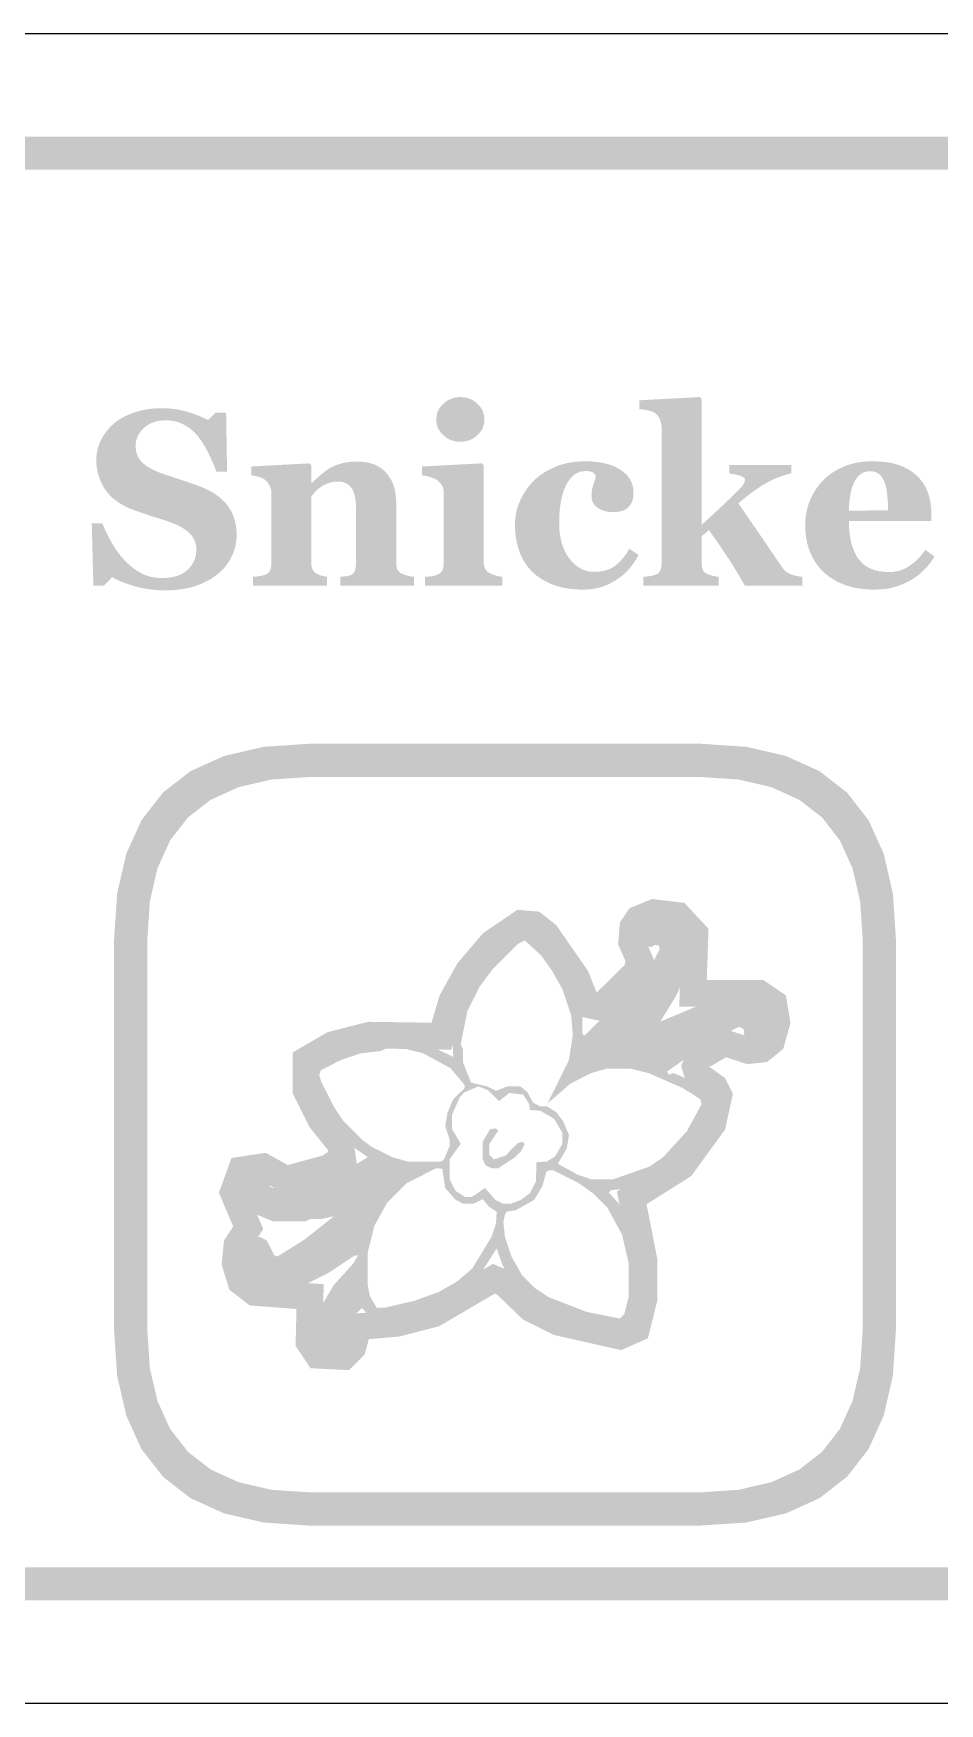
# Model space of a CAD drawing. Header units: millimetres. Extents: x 6 to 594, y 82 to 394.
# Drawn here: x 89.93 to 100.83, y 183.76 to 203.84 of the extents above; entities that cross this region are included whole.
import ezdxf

# ---------------------------------------------------------------- set-up
doc = ezdxf.new("R2010")
doc.units = ezdxf.units.MM
doc.layers.add('CUT', color=1, linetype='Continuous')
doc.layers.add('RASTER', color=7, linetype='Continuous')

msp = doc.modelspace()

# ---------------------------------------------------------------- hatches: boundary and pattern name
at = {"layer": 'RASTER'}
h = msp.add_hatch(color=7, dxfattribs=at)
h.paths.add_polyline_path([(75.2, 200.4), (75.234, 200.916), (75.338, 201.363), (75.509, 201.741), (75.75, 202.05), (76.059, 202.291), (76.438, 202.463), (76.884, 202.566), (77.4, 202.6), (134.6, 202.6), (135.116, 202.566), (135.563, 202.463), (135.941, 202.291), (136.25, 202.05), (136.491, 201.741), (136.663, 201.363), (136.766, 200.916), (136.8, 200.4), (136.8, 187.2), (136.766, 186.684), (136.663, 186.238), (136.491, 185.859), (136.25, 185.55), (135.941, 185.309), (135.563, 185.138), (135.116, 185.034), (134.6, 185), (77.4, 185), (76.884, 185.034), (76.438, 185.138), (76.059, 185.309), (75.75, 185.55), (75.509, 185.859), (75.338, 186.238), (75.234, 186.684), (75.2, 187.2)])
h.paths.add_polyline_path([(75.6, 200.4), (75.6, 187.2), (75.628, 186.778), (75.712, 186.413), (75.853, 186.103), (76.05, 185.85), (76.303, 185.653), (76.613, 185.513), (76.978, 185.428), (77.4, 185.4), (134.6, 185.4), (135.022, 185.428), (135.388, 185.513), (135.697, 185.653), (135.95, 185.85), (136.147, 186.103), (136.288, 186.413), (136.372, 186.778), (136.4, 187.2), (136.4, 200.4), (136.372, 200.822), (136.288, 201.188), (136.147, 201.497), (135.95, 201.75), (135.697, 201.947), (135.388, 202.088), (135.022, 202.172), (134.6, 202.2), (77.4, 202.2), (76.978, 202.172), (76.613, 202.088), (76.303, 201.947), (76.05, 201.75), (75.853, 201.497), (75.712, 201.188), (75.628, 200.822), (75.6, 200.4)])
h = msp.add_hatch(color=7, dxfattribs=at)
h.paths.add_polyline_path([(95.566, 197.2), (94.64, 197.2), (94.64, 197.307), (94.65, 197.308), (94.659, 197.308), (94.668, 197.309), (94.678, 197.31), (94.687, 197.311), (94.696, 197.312), (94.706, 197.313), (94.715, 197.314), (94.724, 197.315), (94.733, 197.317), (94.741, 197.318), (94.749, 197.32), (94.757, 197.322), (94.764, 197.324), (94.771, 197.326), (94.778, 197.329), (94.789, 197.334), (94.8, 197.339), (94.809, 197.344), (94.818, 197.35), (94.826, 197.357), (94.832, 197.364), (94.839, 197.371), (94.844, 197.379), (94.848, 197.388), (94.852, 197.397), (94.855, 197.407), (94.858, 197.418), (94.86, 197.429), (94.862, 197.441), (94.862, 197.453), (94.863, 197.467), (94.863, 198.319), (94.862, 198.332), (94.861, 198.344), (94.859, 198.356), (94.857, 198.367), (94.854, 198.378), (94.85, 198.389), (94.845, 198.399), (94.839, 198.409), (94.833, 198.419), (94.827, 198.428), (94.82, 198.436), (94.813, 198.444), (94.805, 198.452), (94.798, 198.459), (94.789, 198.465), (94.781, 198.471), (94.774, 198.476), (94.766, 198.48), (94.757, 198.484), (94.748, 198.489), (94.737, 198.493), (94.726, 198.497), (94.714, 198.501), (94.701, 198.505), (94.688, 198.509), (94.675, 198.513), (94.662, 198.516), (94.65, 198.518), (94.638, 198.521), (94.626, 198.523), (94.615, 198.524), (94.604, 198.526), (94.604, 198.633), (95.321, 198.671), (95.343, 198.649), (95.343, 197.486), (95.344, 197.473), (95.345, 197.461), (95.346, 197.449), (95.349, 197.438), (95.352, 197.428), (95.356, 197.417), (95.36, 197.408), (95.365, 197.398), (95.371, 197.39), (95.377, 197.382), (95.384, 197.374), (95.392, 197.367), (95.4, 197.361), (95.409, 197.355), (95.418, 197.35), (95.428, 197.345), (95.436, 197.342), (95.443, 197.339), (95.451, 197.336), (95.459, 197.333), (95.467, 197.33), (95.475, 197.327), (95.484, 197.324), (95.493, 197.322), (95.502, 197.319), (95.51, 197.317), (95.519, 197.315), (95.529, 197.313), (95.538, 197.311), (95.547, 197.309), (95.556, 197.308), (95.566, 197.307)])
h.paths.add_polyline_path([(95.352, 199.198), (95.351, 199.171), (95.347, 199.144), (95.34, 199.119), (95.331, 199.095), (95.319, 199.072), (95.304, 199.05), (95.286, 199.028), (95.266, 199.008), (95.244, 198.99), (95.222, 198.974), (95.198, 198.961), (95.173, 198.95), (95.147, 198.941), (95.12, 198.935), (95.092, 198.931), (95.063, 198.93), (95.034, 198.931), (95.006, 198.935), (94.979, 198.941), (94.953, 198.95), (94.928, 198.961), (94.904, 198.974), (94.881, 198.99), (94.859, 199.008), (94.839, 199.028), (94.822, 199.05), (94.807, 199.072), (94.795, 199.095), (94.785, 199.119), (94.779, 199.144), (94.775, 199.171), (94.773, 199.198), (94.775, 199.225), (94.779, 199.252), (94.785, 199.277), (94.795, 199.301), (94.807, 199.325), (94.822, 199.347), (94.839, 199.368), (94.859, 199.388), (94.881, 199.407), (94.904, 199.423), (94.928, 199.437), (94.953, 199.448), (94.979, 199.456), (95.006, 199.463), (95.034, 199.466), (95.063, 199.468), (95.093, 199.466), (95.121, 199.463), (95.148, 199.456), (95.174, 199.448), (95.199, 199.437), (95.223, 199.423), (95.245, 199.407), (95.267, 199.388), (95.287, 199.368), (95.304, 199.347), (95.319, 199.325), (95.331, 199.301), (95.34, 199.277), (95.347, 199.252), (95.351, 199.225), (95.352, 199.198)])
for points in [[(99.174, 197.2), (98.484, 197.2), (98.452, 197.255), (98.422, 197.308), (98.391, 197.359), (98.362, 197.407), (98.333, 197.454), (98.305, 197.498), (98.278, 197.54), (98.251, 197.58), (98.225, 197.619), (98.199, 197.657), (98.174, 197.694), (98.148, 197.73), (98.124, 197.766), (98.099, 197.801), (98.075, 197.836), (98.052, 197.869), (97.964, 197.795), (97.964, 197.475), (97.964, 197.463), (97.965, 197.45), (97.966, 197.439), (97.968, 197.427), (97.97, 197.417), (97.973, 197.407), (97.976, 197.398), (97.979, 197.389), (97.984, 197.381), (97.989, 197.373), (97.995, 197.366), (98.002, 197.36), (98.01, 197.354), (98.018, 197.348), (98.028, 197.343), (98.039, 197.339), (98.045, 197.336), (98.052, 197.333), (98.06, 197.331), (98.067, 197.328), (98.075, 197.326), (98.083, 197.323), (98.091, 197.321), (98.1, 197.319), (98.109, 197.317), (98.118, 197.315), (98.126, 197.313), (98.135, 197.311), (98.144, 197.31), (98.153, 197.309), (98.162, 197.308), (98.17, 197.307), (98.17, 197.2), (97.264, 197.2), (97.264, 197.307), (97.273, 197.308), (97.282, 197.309), (97.291, 197.309), (97.3, 197.31), (97.309, 197.311), (97.319, 197.313), (97.328, 197.314), (97.337, 197.315), (97.346, 197.316), (97.355, 197.318), (97.363, 197.319), (97.371, 197.321), (97.379, 197.323), (97.387, 197.325), (97.394, 197.327), (97.401, 197.329), (97.413, 197.333), (97.423, 197.338), (97.432, 197.343), (97.441, 197.349), (97.448, 197.356), (97.455, 197.363), (97.46, 197.371), (97.465, 197.379), (97.469, 197.387), (97.472, 197.397), (97.475, 197.407), (97.478, 197.418), (97.48, 197.429), (97.481, 197.441), (97.482, 197.453), (97.482, 197.467), (97.482, 199.1), (97.482, 199.112), (97.481, 199.124), (97.479, 199.137), (97.477, 199.149), (97.474, 199.162), (97.47, 199.174), (97.466, 199.187), (97.461, 199.2), (97.455, 199.213), (97.449, 199.225), (97.442, 199.236), (97.435, 199.246), (97.426, 199.255), (97.418, 199.264), (97.408, 199.272), (97.398, 199.279), (97.391, 199.283), (97.383, 199.287), (97.374, 199.291), (97.364, 199.295), (97.353, 199.298), (97.341, 199.302), (97.328, 199.305), (97.315, 199.308), (97.301, 199.311), (97.288, 199.313), (97.275, 199.315), (97.262, 199.317), (97.249, 199.319), (97.237, 199.321), (97.225, 199.322), (97.214, 199.323), (97.214, 199.429), (97.942, 199.468), (97.964, 199.444), (97.964, 197.932), (97.991, 197.957), (98.02, 197.983), (98.049, 198.009), (98.079, 198.037), (98.11, 198.065), (98.142, 198.095), (98.174, 198.125), (98.208, 198.157), (98.241, 198.188), (98.272, 198.218), (98.302, 198.246), (98.33, 198.273), (98.356, 198.299), (98.381, 198.323), (98.404, 198.346), (98.425, 198.367), (98.437, 198.38), (98.447, 198.391), (98.455, 198.401), (98.463, 198.411), (98.469, 198.42), (98.473, 198.429), (98.477, 198.436), (98.479, 198.443), (98.48, 198.449), (98.481, 198.455), (98.482, 198.459), (98.483, 198.464), (98.483, 198.467), (98.484, 198.47), (98.484, 198.473), (98.484, 198.474), (98.483, 198.481), (98.481, 198.487), (98.477, 198.493), (98.472, 198.499), (98.466, 198.504), (98.458, 198.509), (98.449, 198.514), (98.438, 198.518), (98.425, 198.523), (98.412, 198.527), (98.397, 198.531), (98.38, 198.535), (98.362, 198.539), (98.343, 198.542), (98.322, 198.546), (98.299, 198.549), (98.299, 198.653), (99.043, 198.653), (99.043, 198.552), (99.008, 198.542), (98.975, 198.532), (98.943, 198.522), (98.914, 198.512), (98.888, 198.503), (98.863, 198.493), (98.84, 198.484), (98.82, 198.475), (98.801, 198.466), (98.781, 198.456), (98.76, 198.445), (98.74, 198.433), (98.719, 198.421), (98.697, 198.408), (98.675, 198.394), (98.652, 198.379), (98.637, 198.369), (98.623, 198.359), (98.608, 198.349), (98.593, 198.339), (98.579, 198.328), (98.564, 198.318), (98.55, 198.307), (98.536, 198.296), (98.522, 198.285), (98.507, 198.274), (98.491, 198.261), (98.475, 198.248), (98.459, 198.234), (98.442, 198.22), (98.424, 198.205), (98.406, 198.189), (98.442, 198.137), (98.477, 198.087), (98.511, 198.037), (98.544, 197.988), (98.577, 197.941), (98.609, 197.894), (98.641, 197.848), (98.671, 197.804), (98.702, 197.759), (98.733, 197.714), (98.764, 197.668), (98.796, 197.621), (98.828, 197.574), (98.86, 197.526), (98.893, 197.478), (98.926, 197.429), (98.938, 197.412), (98.95, 197.397), (98.963, 197.383), (98.977, 197.371), (98.992, 197.36), (99.007, 197.351), (99.023, 197.343), (99.039, 197.336), (99.056, 197.331), (99.073, 197.326), (99.09, 197.321), (99.106, 197.317), (99.123, 197.314), (99.14, 197.311), (99.157, 197.309), (99.174, 197.307)], [(91.511, 197.144), (91.464, 197.145), (91.418, 197.147), (91.372, 197.151), (91.327, 197.156), (91.283, 197.163), (91.24, 197.171), (91.198, 197.18), (91.156, 197.191), (91.116, 197.203), (91.077, 197.216), (91.04, 197.229), (91.004, 197.242), (90.97, 197.257), (90.937, 197.271), (90.906, 197.287), (90.877, 197.303), (90.776, 197.2), (90.651, 197.2), (90.632, 197.951), (90.758, 197.951), (90.769, 197.925), (90.781, 197.897), (90.793, 197.87), (90.807, 197.842), (90.821, 197.813), (90.835, 197.784), (90.851, 197.755), (90.867, 197.726), (90.883, 197.697), (90.901, 197.668), (90.919, 197.64), (90.938, 197.613), (90.957, 197.587), (90.977, 197.562), (90.998, 197.537), (91.019, 197.513), (91.042, 197.49), (91.065, 197.467), (91.089, 197.445), (91.114, 197.424), (91.139, 197.405), (91.165, 197.387), (91.192, 197.37), (91.219, 197.354), (91.247, 197.339), (91.277, 197.327), (91.307, 197.316), (91.339, 197.308), (91.372, 197.301), (91.406, 197.296), (91.441, 197.293), (91.478, 197.292), (91.526, 197.294), (91.571, 197.298), (91.614, 197.306), (91.654, 197.317), (91.69, 197.33), (91.724, 197.347), (91.755, 197.367), (91.783, 197.39), (91.808, 197.415), (91.829, 197.442), (91.848, 197.47), (91.863, 197.5), (91.874, 197.531), (91.883, 197.564), (91.888, 197.599), (91.889, 197.635), (91.888, 197.665), (91.884, 197.693), (91.876, 197.721), (91.867, 197.747), (91.854, 197.772), (91.838, 197.796), (91.82, 197.818), (91.799, 197.839), (91.775, 197.86), (91.748, 197.879), (91.718, 197.898), (91.684, 197.916), (91.648, 197.934), (91.608, 197.951), (91.566, 197.967), (91.52, 197.982), (91.49, 197.992), (91.46, 198.002), (91.431, 198.011), (91.402, 198.02), (91.374, 198.029), (91.347, 198.038), (91.32, 198.047), (91.294, 198.055), (91.268, 198.064), (91.243, 198.072), (91.218, 198.081), (91.194, 198.09), (91.169, 198.098), (91.146, 198.107), (91.123, 198.116), (91.1, 198.124), (91.049, 198.146), (91.002, 198.171), (90.958, 198.197), (90.917, 198.226), (90.88, 198.257), (90.846, 198.29), (90.815, 198.325), (90.788, 198.363), (90.764, 198.402), (90.744, 198.443), (90.726, 198.485), (90.712, 198.528), (90.701, 198.571), (90.693, 198.617), (90.688, 198.663), (90.687, 198.71), (90.687, 198.741), (90.69, 198.77), (90.694, 198.8), (90.7, 198.829), (90.707, 198.859), (90.716, 198.887), (90.727, 198.916), (90.739, 198.944), (90.753, 198.972), (90.769, 198.999), (90.786, 199.025), (90.804, 199.05), (90.824, 199.075), (90.846, 199.099), (90.869, 199.123), (90.893, 199.145), (90.918, 199.166), (90.945, 199.185), (90.973, 199.204), (91.003, 199.221), (91.035, 199.238), (91.069, 199.253), (91.104, 199.268), (91.141, 199.282), (91.179, 199.294), (91.218, 199.305), (91.257, 199.314), (91.298, 199.321), (91.34, 199.327), (91.382, 199.331), (91.425, 199.333), (91.469, 199.334), (91.512, 199.334), (91.554, 199.331), (91.595, 199.328), (91.636, 199.322), (91.676, 199.316), (91.716, 199.307), (91.754, 199.298), (91.792, 199.287), (91.829, 199.275), (91.864, 199.263), (91.897, 199.251), (91.927, 199.239), (91.956, 199.227), (91.983, 199.215), (92.007, 199.203), (92.03, 199.191), (92.119, 199.279), (92.247, 199.279), (92.258, 198.57), (92.132, 198.57), (92.121, 198.598), (92.109, 198.627), (92.097, 198.656), (92.085, 198.685), (92.071, 198.714), (92.058, 198.744), (92.044, 198.774), (92.029, 198.803), (92.014, 198.832), (91.999, 198.86), (91.984, 198.887), (91.968, 198.913), (91.952, 198.937), (91.936, 198.96), (91.92, 198.981), (91.904, 199.002), (91.886, 199.022), (91.867, 199.042), (91.847, 199.061), (91.827, 199.078), (91.806, 199.095), (91.784, 199.11), (91.761, 199.124), (91.738, 199.137), (91.714, 199.149), (91.689, 199.159), (91.663, 199.168), (91.636, 199.175), (91.609, 199.181), (91.58, 199.185), (91.55, 199.187), (91.519, 199.188), (91.48, 199.186), (91.443, 199.182), (91.408, 199.175), (91.375, 199.165), (91.343, 199.153), (91.314, 199.138), (91.286, 199.119), (91.26, 199.098), (91.236, 199.075), (91.216, 199.051), (91.199, 199.025), (91.185, 198.998), (91.174, 198.97), (91.166, 198.941), (91.161, 198.91), (91.16, 198.877), (91.161, 198.847), (91.165, 198.818), (91.172, 198.79), (91.181, 198.764), (91.194, 198.739), (91.209, 198.716), (91.226, 198.694), (91.247, 198.674), (91.27, 198.654), (91.296, 198.635), (91.326, 198.617), (91.358, 198.599), (91.394, 198.582), (91.432, 198.566), (91.474, 198.55), (91.519, 198.534), (91.546, 198.525), (91.573, 198.516), (91.6, 198.507), (91.628, 198.498), (91.656, 198.489), (91.684, 198.48), (91.712, 198.47), (91.74, 198.461), (91.768, 198.452), (91.795, 198.443), (91.821, 198.434), (91.846, 198.425), (91.871, 198.417), (91.895, 198.408), (91.918, 198.399), (91.94, 198.391), (91.992, 198.369), (92.04, 198.346), (92.085, 198.321), (92.127, 198.293), (92.166, 198.264), (92.202, 198.233), (92.234, 198.2), (92.263, 198.165), (92.289, 198.127), (92.312, 198.088), (92.331, 198.047), (92.346, 198.003), (92.358, 197.957), (92.367, 197.909), (92.372, 197.859), (92.374, 197.806), (92.373, 197.773), (92.37, 197.74), (92.365, 197.707), (92.358, 197.674), (92.349, 197.641), (92.339, 197.609), (92.326, 197.577), (92.311, 197.546), (92.295, 197.515), (92.277, 197.485), (92.258, 197.457), (92.237, 197.43), (92.215, 197.405), (92.192, 197.381), (92.167, 197.358), (92.141, 197.336), (92.111, 197.314), (92.08, 197.293), (92.048, 197.273), (92.015, 197.255), (91.98, 197.237), (91.945, 197.222), (91.908, 197.207), (91.87, 197.194), (91.831, 197.182), (91.79, 197.172), (91.748, 197.164), (91.703, 197.157), (91.658, 197.151), (91.611, 197.147), (91.562, 197.145), (91.511, 197.144)], [(94.504, 197.2), (93.622, 197.2), (93.622, 197.307), (93.629, 197.308), (93.637, 197.308), (93.645, 197.309), (93.653, 197.31), (93.661, 197.311), (93.67, 197.312), (93.68, 197.313), (93.689, 197.314), (93.699, 197.315), (93.708, 197.317), (93.716, 197.318), (93.724, 197.32), (93.731, 197.322), (93.738, 197.324), (93.744, 197.326), (93.75, 197.329), (93.757, 197.333), (93.764, 197.338), (93.77, 197.343), (93.776, 197.349), (93.781, 197.355), (93.786, 197.361), (93.79, 197.368), (93.793, 197.376), (93.797, 197.384), (93.799, 197.393), (93.801, 197.403), (93.803, 197.414), (93.805, 197.426), (93.806, 197.438), (93.806, 197.452), (93.807, 197.467), (93.807, 198.152), (93.806, 198.188), (93.803, 198.222), (93.799, 198.254), (93.793, 198.283), (93.785, 198.31), (93.776, 198.335), (93.765, 198.357), (93.752, 198.377), (93.737, 198.395), (93.721, 198.41), (93.703, 198.423), (93.684, 198.434), (93.663, 198.442), (93.64, 198.448), (93.616, 198.451), (93.59, 198.452), (93.575, 198.452), (93.561, 198.451), (93.547, 198.45), (93.533, 198.448), (93.52, 198.446), (93.506, 198.443), (93.493, 198.439), (93.481, 198.435), (93.468, 198.43), (93.456, 198.425), (93.443, 198.419), (93.431, 198.413), (93.418, 198.407), (93.406, 198.399), (93.394, 198.392), (93.382, 198.384), (93.371, 198.376), (93.362, 198.369), (93.352, 198.361), (93.344, 198.354), (93.335, 198.346), (93.328, 198.339), (93.32, 198.331), (93.314, 198.324), (93.307, 198.316), (93.301, 198.309), (93.296, 198.301), (93.29, 198.295), (93.285, 198.288), (93.28, 198.282), (93.275, 198.275), (93.271, 198.269), (93.271, 197.483), (93.271, 197.47), (93.271, 197.458), (93.273, 197.447), (93.274, 197.436), (93.276, 197.425), (93.279, 197.415), (93.282, 197.406), (93.285, 197.397), (93.289, 197.389), (93.294, 197.381), (93.299, 197.374), (93.305, 197.367), (93.311, 197.361), (93.318, 197.355), (93.325, 197.35), (93.333, 197.345), (93.34, 197.342), (93.346, 197.339), (93.353, 197.336), (93.36, 197.333), (93.367, 197.33), (93.375, 197.327), (93.383, 197.324), (93.392, 197.322), (93.401, 197.319), (93.41, 197.317), (93.418, 197.315), (93.427, 197.313), (93.435, 197.311), (93.444, 197.309), (93.452, 197.308), (93.461, 197.307), (93.461, 197.2), (92.57, 197.2), (92.57, 197.307), (92.579, 197.308), (92.589, 197.309), (92.598, 197.309), (92.607, 197.31), (92.616, 197.311), (92.626, 197.313), (92.635, 197.314), (92.644, 197.315), (92.653, 197.316), (92.662, 197.318), (92.671, 197.319), (92.679, 197.321), (92.687, 197.323), (92.694, 197.325), (92.701, 197.327), (92.708, 197.329), (92.719, 197.333), (92.73, 197.338), (92.739, 197.343), (92.748, 197.349), (92.755, 197.356), (92.762, 197.363), (92.768, 197.371), (92.772, 197.379), (92.777, 197.387), (92.78, 197.397), (92.783, 197.407), (92.786, 197.418), (92.788, 197.429), (92.789, 197.441), (92.79, 197.453), (92.79, 197.467), (92.79, 198.319), (92.79, 198.33), (92.789, 198.342), (92.787, 198.353), (92.784, 198.364), (92.781, 198.375), (92.777, 198.386), (92.772, 198.397), (92.767, 198.408), (92.761, 198.419), (92.754, 198.429), (92.747, 198.439), (92.74, 198.448), (92.732, 198.457), (92.723, 198.465), (92.714, 198.473), (92.705, 198.48), (92.698, 198.485), (92.691, 198.489), (92.683, 198.493), (92.675, 198.496), (92.667, 198.5), (92.658, 198.503), (92.648, 198.507), (92.638, 198.51), (92.628, 198.512), (92.618, 198.515), (92.607, 198.517), (92.596, 198.519), (92.585, 198.521), (92.573, 198.523), (92.562, 198.524), (92.55, 198.526), (92.55, 198.633), (93.249, 198.671), (93.271, 198.649), (93.271, 198.436), (93.276, 198.436), (93.287, 198.446), (93.298, 198.456), (93.31, 198.466), (93.322, 198.477), (93.335, 198.488), (93.348, 198.499), (93.362, 198.512), (93.376, 198.524), (93.39, 198.537), (93.405, 198.549), (93.419, 198.56), (93.432, 198.571), (93.446, 198.581), (93.459, 198.59), (93.472, 198.599), (93.484, 198.608), (93.498, 198.616), (93.514, 198.625), (93.53, 198.633), (93.547, 198.64), (93.565, 198.648), (93.585, 198.655), (93.605, 198.661), (93.626, 198.668), (93.649, 198.674), (93.671, 198.679), (93.694, 198.683), (93.717, 198.686), (93.741, 198.689), (93.765, 198.691), (93.789, 198.692), (93.814, 198.693), (93.872, 198.691), (93.926, 198.684), (93.976, 198.674), (94.023, 198.659), (94.066, 198.64), (94.105, 198.616), (94.14, 198.589), (94.172, 198.557), (94.2, 198.522), (94.224, 198.484), (94.245, 198.443), (94.262, 198.4), (94.275, 198.353), (94.284, 198.304), (94.29, 198.252), (94.292, 198.198), (94.292, 197.48), (94.292, 197.467), (94.293, 197.454), (94.294, 197.442), (94.296, 197.431), (94.298, 197.421), (94.301, 197.411), (94.304, 197.402), (94.308, 197.393), (94.312, 197.386), (94.317, 197.378), (94.324, 197.371), (94.331, 197.364), (94.339, 197.358), (94.347, 197.352), (94.357, 197.347), (94.368, 197.342), (94.374, 197.34), (94.38, 197.337), (94.387, 197.334), (94.394, 197.332), (94.401, 197.329), (94.409, 197.327), (94.417, 197.324), (94.426, 197.322), (94.434, 197.319), (94.443, 197.317), (94.453, 197.315), (94.462, 197.313), (94.472, 197.311), (94.483, 197.309), (94.493, 197.308), (94.504, 197.307)], [(96.537, 197.153), (96.487, 197.154), (96.438, 197.157), (96.391, 197.161), (96.345, 197.168), (96.301, 197.176), (96.258, 197.186), (96.217, 197.199), (96.177, 197.212), (96.139, 197.228), (96.103, 197.245), (96.068, 197.263), (96.035, 197.283), (96.004, 197.303), (95.974, 197.326), (95.947, 197.349), (95.92, 197.374), (95.896, 197.401), (95.873, 197.429), (95.852, 197.458), (95.832, 197.488), (95.814, 197.519), (95.798, 197.552), (95.783, 197.585), (95.77, 197.62), (95.758, 197.656), (95.748, 197.693), (95.739, 197.73), (95.732, 197.769), (95.727, 197.808), (95.723, 197.848), (95.721, 197.888), (95.72, 197.929), (95.721, 197.967), (95.724, 198.005), (95.728, 198.042), (95.735, 198.078), (95.743, 198.114), (95.754, 198.15), (95.766, 198.185), (95.781, 198.22), (95.796, 198.253), (95.814, 198.286), (95.832, 198.318), (95.852, 198.349), (95.873, 198.378), (95.896, 198.407), (95.92, 198.435), (95.945, 198.461), (95.973, 198.487), (96.002, 198.512), (96.033, 198.535), (96.065, 198.557), (96.099, 198.578), (96.135, 198.597), (96.172, 198.615), (96.211, 198.632), (96.251, 198.647), (96.293, 198.66), (96.335, 198.671), (96.378, 198.68), (96.423, 198.687), (96.468, 198.692), (96.515, 198.695), (96.562, 198.696), (96.628, 198.694), (96.69, 198.689), (96.748, 198.681), (96.803, 198.67), (96.855, 198.656), (96.903, 198.638), (96.947, 198.618), (96.988, 198.594), (97.025, 198.567), (97.057, 198.538), (97.084, 198.507), (97.106, 198.474), (97.123, 198.439), (97.135, 198.401), (97.143, 198.361), (97.145, 198.319), (97.144, 198.293), (97.142, 198.269), (97.137, 198.246), (97.131, 198.224), (97.123, 198.203), (97.114, 198.184), (97.102, 198.166), (97.089, 198.149), (97.074, 198.134), (97.056, 198.121), (97.036, 198.11), (97.014, 198.101), (96.988, 198.094), (96.961, 198.089), (96.93, 198.086), (96.897, 198.085), (96.871, 198.086), (96.845, 198.088), (96.82, 198.092), (96.797, 198.098), (96.774, 198.105), (96.753, 198.114), (96.733, 198.125), (96.714, 198.138), (96.696, 198.151), (96.681, 198.166), (96.669, 198.182), (96.658, 198.198), (96.65, 198.216), (96.644, 198.235), (96.641, 198.254), (96.64, 198.275), (96.64, 198.293), (96.641, 198.311), (96.643, 198.329), (96.646, 198.347), (96.649, 198.364), (96.653, 198.382), (96.658, 198.4), (96.663, 198.417), (96.669, 198.434), (96.674, 198.45), (96.678, 198.465), (96.682, 198.479), (96.685, 198.492), (96.688, 198.504), (96.69, 198.515), (96.691, 198.524), (96.687, 198.531), (96.682, 198.537), (96.678, 198.542), (96.673, 198.547), (96.667, 198.552), (96.662, 198.557), (96.656, 198.561), (96.65, 198.565), (96.643, 198.568), (96.636, 198.571), (96.627, 198.573), (96.618, 198.575), (96.608, 198.576), (96.597, 198.578), (96.585, 198.578), (96.572, 198.578), (96.556, 198.578), (96.54, 198.576), (96.524, 198.574), (96.509, 198.571), (96.494, 198.566), (96.48, 198.561), (96.466, 198.555), (96.452, 198.548), (96.439, 198.539), (96.426, 198.529), (96.413, 198.518), (96.4, 198.505), (96.387, 198.491), (96.375, 198.475), (96.363, 198.458), (96.351, 198.439), (96.34, 198.42), (96.33, 198.4), (96.32, 198.377), (96.31, 198.354), (96.301, 198.328), (96.293, 198.301), (96.286, 198.273), (96.279, 198.243), (96.272, 198.211), (96.267, 198.178), (96.262, 198.144), (96.258, 198.107), (96.255, 198.07), (96.253, 198.03), (96.252, 197.99), (96.251, 197.947), (96.253, 197.883), (96.259, 197.823), (96.269, 197.766), (96.282, 197.712), (96.299, 197.661), (96.32, 197.613), (96.345, 197.568), (96.374, 197.527), (96.405, 197.489), (96.438, 197.457), (96.472, 197.429), (96.508, 197.407), (96.545, 197.389), (96.584, 197.377), (96.624, 197.369), (96.666, 197.367), (96.706, 197.368), (96.743, 197.372), (96.779, 197.377), (96.812, 197.385), (96.843, 197.395), (96.872, 197.408), (96.9, 197.423), (96.925, 197.44), (96.948, 197.459), (96.971, 197.48), (96.994, 197.502), (97.015, 197.527), (97.036, 197.554), (97.057, 197.582), (97.076, 197.613), (97.095, 197.645), (97.205, 197.569), (97.193, 197.547), (97.181, 197.525), (97.169, 197.504), (97.155, 197.484), (97.141, 197.463), (97.127, 197.444), (97.112, 197.425), (97.097, 197.406), (97.081, 197.388), (97.064, 197.37), (97.046, 197.353), (97.027, 197.336), (97.008, 197.32), (96.988, 197.304), (96.967, 197.289), (96.946, 197.275), (96.923, 197.26), (96.899, 197.247), (96.876, 197.234), (96.853, 197.222), (96.829, 197.211), (96.806, 197.201), (96.782, 197.192), (96.758, 197.184), (96.734, 197.177), (96.709, 197.17), (96.683, 197.165), (96.655, 197.161), (96.627, 197.157), (96.598, 197.155), (96.568, 197.154), (96.537, 197.153)]]:
    msp.add_hatch(color=7, dxfattribs=at).paths.add_polyline_path(points)
h = msp.add_hatch(color=7, dxfattribs=at)
h.paths.add_polyline_path([(100.765, 197.55), (100.751, 197.529), (100.738, 197.509), (100.723, 197.489), (100.708, 197.469), (100.692, 197.449), (100.676, 197.43), (100.659, 197.411), (100.641, 197.393), (100.622, 197.374), (100.603, 197.357), (100.584, 197.34), (100.563, 197.324), (100.543, 197.308), (100.521, 197.294), (100.499, 197.279), (100.476, 197.266), (100.452, 197.252), (100.427, 197.24), (100.402, 197.228), (100.377, 197.217), (100.353, 197.207), (100.328, 197.198), (100.303, 197.189), (100.278, 197.182), (100.252, 197.175), (100.226, 197.169), (100.198, 197.164), (100.17, 197.16), (100.14, 197.157), (100.11, 197.155), (100.079, 197.154), (100.047, 197.153), (99.994, 197.154), (99.942, 197.157), (99.893, 197.162), (99.845, 197.169), (99.799, 197.177), (99.755, 197.188), (99.713, 197.2), (99.673, 197.215), (99.634, 197.231), (99.597, 197.248), (99.562, 197.267), (99.529, 197.287), (99.497, 197.308), (99.467, 197.331), (99.439, 197.355), (99.413, 197.38), (99.388, 197.407), (99.365, 197.435), (99.343, 197.463), (99.323, 197.494), (99.305, 197.525), (99.288, 197.557), (99.273, 197.591), (99.26, 197.626), (99.248, 197.661), (99.237, 197.698), (99.229, 197.735), (99.222, 197.773), (99.216, 197.812), (99.212, 197.851), (99.21, 197.891), (99.209, 197.932), (99.21, 197.97), (99.212, 198.006), (99.217, 198.043), (99.223, 198.079), (99.23, 198.114), (99.24, 198.15), (99.251, 198.184), (99.264, 198.219), (99.278, 198.253), (99.294, 198.285), (99.312, 198.317), (99.33, 198.348), (99.351, 198.378), (99.372, 198.407), (99.395, 198.435), (99.42, 198.463), (99.446, 198.488), (99.473, 198.512), (99.502, 198.535), (99.533, 198.557), (99.565, 198.577), (99.599, 198.596), (99.634, 198.614), (99.671, 198.631), (99.71, 198.646), (99.749, 198.659), (99.79, 198.67), (99.832, 198.679), (99.875, 198.687), (99.919, 198.692), (99.964, 198.695), (100.01, 198.696), (100.06, 198.695), (100.108, 198.692), (100.154, 198.689), (100.197, 198.683), (100.238, 198.676), (100.277, 198.668), (100.313, 198.657), (100.347, 198.646), (100.379, 198.633), (100.41, 198.619), (100.44, 198.603), (100.468, 198.586), (100.494, 198.569), (100.519, 198.55), (100.543, 198.529), (100.565, 198.508), (100.586, 198.487), (100.604, 198.464), (100.622, 198.441), (100.638, 198.417), (100.652, 198.392), (100.665, 198.366), (100.677, 198.339), (100.687, 198.311), (100.696, 198.283), (100.704, 198.254), (100.71, 198.224), (100.716, 198.195), (100.72, 198.165), (100.723, 198.135), (100.725, 198.104), (100.725, 198.073), (100.725, 197.978), (99.735, 197.978), (99.737, 197.905), (99.742, 197.837), (99.751, 197.773), (99.764, 197.713), (99.78, 197.659), (99.8, 197.608), (99.823, 197.562), (99.851, 197.521), (99.882, 197.484), (99.917, 197.452), (99.957, 197.425), (100, 197.403), (100.048, 197.386), (100.101, 197.374), (100.157, 197.367), (100.218, 197.364), (100.252, 197.365), (100.285, 197.369), (100.318, 197.375), (100.349, 197.383), (100.38, 197.394), (100.409, 197.406), (100.438, 197.422), (100.466, 197.44), (100.493, 197.459), (100.519, 197.48), (100.544, 197.502), (100.568, 197.525), (100.591, 197.55), (100.612, 197.575), (100.633, 197.602), (100.653, 197.631)])
h.paths.add_polyline_path([(100.205, 198.107), (100.205, 198.129), (100.205, 198.151), (100.204, 198.173), (100.203, 198.196), (100.202, 198.218), (100.2, 198.241), (100.198, 198.264), (100.196, 198.287), (100.194, 198.309), (100.191, 198.331), (100.188, 198.351), (100.184, 198.371), (100.18, 198.389), (100.176, 198.406), (100.171, 198.423), (100.166, 198.438), (100.159, 198.454), (100.152, 198.47), (100.144, 198.485), (100.136, 198.498), (100.127, 198.511), (100.118, 198.522), (100.108, 198.532), (100.097, 198.542), (100.086, 198.55), (100.074, 198.557), (100.062, 198.563), (100.049, 198.568), (100.035, 198.572), (100.02, 198.575), (100.004, 198.576), (99.988, 198.577), (99.961, 198.575), (99.935, 198.57), (99.91, 198.561), (99.887, 198.548), (99.865, 198.532), (99.845, 198.513), (99.826, 198.489), (99.808, 198.463), (99.792, 198.432), (99.778, 198.397), (99.766, 198.358), (99.756, 198.315), (99.748, 198.268), (99.742, 198.216), (99.737, 198.161), (99.735, 198.101)])
h = msp.add_hatch(color=7, dxfattribs=at)
h.paths.add_polyline_path([(90.9, 192.95), (90.937, 193.501), (91.047, 193.978), (91.23, 194.382), (91.488, 194.713), (91.818, 194.97), (92.222, 195.153), (92.699, 195.263), (93.25, 195.3), (97.95, 195.3), (98.501, 195.263), (98.978, 195.153), (99.382, 194.97), (99.712, 194.713), (99.97, 194.382), (100.153, 193.978), (100.263, 193.501), (100.3, 192.95), (100.3, 188.25), (100.263, 187.699), (100.153, 187.222), (99.97, 186.818), (99.713, 186.488), (99.382, 186.23), (98.978, 186.047), (98.501, 185.937), (97.95, 185.9), (93.25, 185.9), (92.699, 185.937), (92.222, 186.047), (91.818, 186.23), (91.488, 186.488), (91.23, 186.818), (91.047, 187.222), (90.937, 187.699), (90.9, 188.25)])
h.paths.add_polyline_path([(91.3, 192.95), (91.3, 188.25), (91.33, 187.793), (91.422, 187.397), (91.574, 187.062), (91.788, 186.788), (92.062, 186.574), (92.397, 186.422), (92.793, 186.33), (93.25, 186.3), (97.95, 186.3), (98.407, 186.33), (98.803, 186.422), (99.138, 186.574), (99.413, 186.788), (99.626, 187.062), (99.778, 187.397), (99.87, 187.793), (99.9, 188.25), (99.9, 192.95), (99.87, 193.407), (99.778, 193.803), (99.626, 194.138), (99.413, 194.413), (99.138, 194.626), (98.803, 194.778), (98.407, 194.87), (97.95, 194.9), (93.25, 194.9), (92.793, 194.87), (92.397, 194.778), (92.062, 194.626), (91.788, 194.413), (91.574, 194.138), (91.422, 193.803), (91.33, 193.407), (91.3, 192.95)])
h = msp.add_hatch(color=7, dxfattribs=at)
h.paths.add_polyline_path([(97.368, 193.433), (97.757, 193.387), (98.047, 193.075), (98.026, 192.459), (98.708, 192.459), (98.978, 192.273), (99.032, 191.942), (98.945, 191.631), (98.751, 191.473), (98.511, 191.448), (98.257, 191.53), (98.061, 191.417), (98.057, 191.407), (98.054, 191.417), (98.244, 191.282), (98.34, 191.09), (98.246, 190.661), (97.839, 190.102), (97.302, 189.764), (97.433, 189.096), (97.433, 188.609), (97.319, 188.153), (96.997, 188.009), (96.19, 188.192), (95.814, 188.379), (95.506, 188.676), (95.477, 188.689), (94.807, 188.296), (94.328, 188.173), (93.962, 188.141), (93.913, 187.956), (93.726, 187.769), (93.261, 187.792), (93.082, 188.061), (93.093, 188.504), (92.53, 188.547), (92.287, 188.735), (92.193, 189.037), (92.221, 189.326), (92.332, 189.497), (92.16, 189.903), (92.312, 190.32), (92.723, 190.382), (92.988, 190.235), (93.404, 190.348), (93.475, 190.393), (93.471, 190.415), (93.252, 190.689), (93.049, 191.092), (93.049, 191.589), (93.466, 191.832), (93.953, 191.957), (94.717, 191.946), (94.815, 192.277), (95.031, 192.665), (95.337, 193.023), (95.75, 193.304), (96.011, 193.281), (96.216, 193.12), (96.599, 192.567), (96.703, 192.304), (96.699, 192.305), (97.036, 192.637), (97.05, 192.684), (96.959, 192.889), (96.982, 193.152), (97.095, 193.322)])
h.paths.add_polyline_path([(97.412, 193.106), (97.307, 193.063), (97.293, 193.042), (97.285, 192.943), (97.39, 192.707), (97.319, 192.467), (96.8, 191.954), (96.467, 192.029), (96.315, 192.415), (95.98, 192.898), (95.888, 192.971), (95.836, 192.975), (95.552, 192.783), (95.295, 192.481), (95.112, 192.152), (94.955, 191.622), (93.991, 191.637), (93.589, 191.533), (93.369, 191.405), (93.369, 191.168), (93.522, 190.863), (93.776, 190.547), (93.82, 190.235), (93.535, 190.051), (92.946, 189.893), (92.663, 190.049), (92.548, 190.032), (92.504, 189.911), (92.693, 189.466), (92.532, 189.218), (92.518, 189.07), (92.563, 188.926), (92.65, 188.859), (93.42, 188.801), (93.405, 188.154), (93.438, 188.104), (93.601, 188.096), (93.626, 188.121), (93.71, 188.441), (94.274, 188.489), (94.684, 188.595), (95.454, 189.047), (95.686, 188.947), (96, 188.644), (96.298, 188.496), (96.964, 188.345), (97.046, 188.381), (97.113, 188.648), (97.113, 189.065), (96.946, 189.918), (97.616, 190.34), (97.948, 190.795), (98.003, 191.048), (97.993, 191.068), (97.779, 191.22), (97.717, 191.427), (97.809, 191.64), (98.219, 191.878), (98.545, 191.773), (98.623, 191.781), (98.664, 191.814), (98.704, 191.96), (98.684, 192.087), (98.608, 192.139), (97.695, 192.139), (97.722, 192.954), (97.603, 193.083), (97.412, 193.106)])
h = msp.add_hatch(color=7, dxfattribs=at)
h.paths.add_polyline_path([(97.414, 193.193), (97.566, 193.201), (97.653, 193.155), (97.76, 193.076), (97.831, 192.935), (97.831, 192.695), (97.805, 192.589), (97.653, 192.262), (97.467, 191.959), (98.017, 192.19), (98.363, 192.27), (98.576, 192.244), (98.716, 192.172), (98.77, 192.119), (98.815, 192.004), (98.754, 191.8), (98.663, 191.704), (98.629, 191.685), (98.488, 191.704), (98.469, 191.871), (98.416, 191.898), (98.063, 191.72), (97.547, 191.358), (97.573, 191.321), (97.619, 191.34), (97.698, 191.313), (97.946, 191.188), (98.079, 191.082), (98.097, 190.968), (98.044, 190.835), (97.946, 190.641), (97.813, 190.455), (97.547, 190.189), (97.3, 190.037), (97.087, 189.958), (96.874, 189.931), (96.848, 189.904), (96.962, 189.78), (97.087, 189.532), (97.193, 189.107), (97.193, 188.602), (97.095, 188.302), (97.007, 188.256), (96.795, 188.283), (96.236, 188.442), (95.989, 188.567), (95.67, 188.86), (95.572, 189.027), (95.5, 189.232), (95.261, 188.86), (94.995, 188.674), (94.695, 188.522), (94.163, 188.389), (94.004, 188.389), (93.879, 188.514), (93.756, 188.397), (93.685, 188.283), (93.711, 188.177), (93.693, 188.062), (93.552, 187.964), (93.411, 188.009), (93.313, 188.15), (93.313, 188.336), (93.366, 188.496), (93.544, 188.796), (93.772, 189.046), (93.836, 189.152), (93.783, 189.142), (93.48, 188.94), (93.233, 188.815), (92.967, 188.735), (92.728, 188.735), (92.56, 188.807), (92.454, 188.94), (92.409, 189.08), (92.454, 189.248), (92.497, 189.312), (92.568, 189.346), (92.648, 189.373), (92.736, 189.328), (92.826, 189.152), (92.861, 189.134), (93.188, 189.338), (93.544, 189.62), (93.392, 189.585), (93.259, 189.585), (93.206, 189.559), (92.808, 189.559), (92.507, 189.684), (92.409, 189.851), (92.409, 189.984), (92.454, 190.072), (92.534, 190.152), (92.621, 190.17), (92.709, 190.125), (92.773, 189.976), (92.808, 189.958), (92.94, 189.958), (93.339, 190.064), (93.818, 190.25), (93.95, 190.33), (93.81, 190.428), (93.597, 190.641), (93.464, 190.827), (93.366, 190.994), (93.259, 191.26), (93.278, 191.428), (93.411, 191.534), (93.578, 191.606), (93.818, 191.685), (94.083, 191.739), (94.456, 191.739), (94.721, 191.659), (94.979, 191.534), (94.961, 191.898), (95.04, 192.164), (95.165, 192.411), (95.272, 192.571), (95.564, 192.89), (95.838, 193.068), (95.952, 193.022), (96.058, 192.916), (96.324, 192.544), (96.502, 192.137), (96.529, 192.031), (96.529, 191.818), (96.555, 191.792), (97.175, 192.395), (97.387, 192.688), (97.459, 192.828), (97.451, 192.874), (97.406, 192.882), (97.353, 192.855), (97.239, 192.874), (97.193, 192.935), (97.193, 193.014), (97.265, 193.129)])
h.paths.add_polyline_path([(95.838, 192.935), (95.75, 192.89), (95.458, 192.597), (95.298, 192.384), (95.147, 192.084), (95.067, 191.685), (95.093, 191.632), (95.093, 191.473), (95.192, 191.226), (95.386, 191.18), (95.492, 191.127), (95.625, 191.18), (95.785, 191.18), (95.872, 191.109), (95.936, 190.986), (96.024, 190.941), (96.104, 190.941), (96.218, 190.869), (96.298, 190.763), (96.369, 190.596), (96.343, 190.436), (96.236, 190.25), (96.476, 190.117), (96.635, 190.064), (96.901, 190.064), (97.334, 190.215), (97.494, 190.322), (97.786, 190.641), (97.964, 190.968), (97.946, 191.029), (97.733, 191.162), (97.326, 191.34), (97.114, 191.393), (96.821, 191.393), (96.635, 191.34), (96.388, 191.215), (96.112, 190.976), (96.369, 191.499), (96.415, 191.8), (96.396, 192.031), (96.29, 192.35), (96.165, 192.571), (96.032, 192.757)])
h.paths.add_polyline_path([(94.163, 191.632), (94.11, 191.606), (93.871, 191.579), (93.632, 191.499), (93.384, 191.374), (93.366, 191.313), (93.392, 191.234), (93.544, 190.933), (93.65, 190.774), (93.889, 190.534), (93.996, 190.455), (94.243, 190.33), (94.429, 190.277), (94.828, 190.277), (94.862, 190.295), (94.934, 190.463), (94.934, 190.542), (94.881, 190.702), (94.907, 190.861), (94.979, 191.029), (95.101, 191.146), (95.12, 191.18), (95.101, 191.215), (94.942, 191.401), (94.615, 191.579), (94.402, 191.632)])
h.paths.add_polyline_path([(95.28, 191.18), (95.112, 191.109), (95.059, 191.055), (94.961, 190.835), (94.961, 190.675), (95.067, 190.489), (94.934, 190.303), (94.934, 190.064), (95.006, 189.923), (95.12, 189.851), (95.2, 189.851), (95.359, 189.958), (95.484, 189.817), (95.572, 189.772), (95.678, 189.772), (95.793, 189.817), (95.899, 189.896), (95.971, 190.037), (95.979, 190.269), (96.104, 190.277), (96.202, 190.338), (96.29, 190.489), (96.29, 190.622), (96.191, 190.79), (96.024, 190.888), (95.899, 190.896), (95.891, 190.968), (95.819, 191.082), (95.652, 191.101), (95.527, 191.002), (95.394, 191.135)])
h.paths.add_polyline_path([(95.42, 190.667), (95.492, 190.675), (95.519, 190.649), (95.412, 190.489), (95.412, 190.356), (95.466, 190.303), (95.606, 190.348), (95.75, 190.497), (95.811, 190.516), (95.838, 190.489), (95.793, 190.402), (95.713, 190.322), (95.519, 190.197), (95.439, 190.197), (95.367, 190.231), (95.333, 190.303), (95.333, 190.516)])
h.paths.add_polyline_path([(94.775, 190.197), (94.421, 190.019), (94.182, 189.78), (94.03, 189.506), (93.95, 189.187), (93.95, 188.788), (93.977, 188.655), (94.057, 188.522), (94.163, 188.522), (94.509, 188.602), (94.801, 188.708), (95.022, 188.833), (95.208, 188.993), (95.439, 189.373), (95.492, 189.532), (95.5, 189.673), (95.404, 189.737), (95.333, 189.825), (95.226, 189.772), (95.093, 189.772), (95.006, 189.817), (94.881, 189.958), (94.846, 190.189)])
h.paths.add_polyline_path([(96.13, 190.17), (96.096, 190.152), (96.05, 189.984), (95.952, 189.817), (95.731, 189.692), (95.617, 189.673), (95.599, 189.639), (95.58, 189.551), (95.599, 189.373), (95.678, 189.134), (95.803, 188.913), (95.963, 188.753), (96.122, 188.647), (96.582, 188.469), (96.981, 188.389), (97.034, 188.442), (97.087, 188.655), (97.087, 189.054), (97.007, 189.399), (96.829, 189.726), (96.67, 189.886), (96.484, 190.019), (96.183, 190.17)])

# ---------------------------------------------------------------- linework, layer by layer
at = {"layer": 'CUT'}
for points in [[(76.999, 203.84), (135.001, 203.84)], [(135.001, 183.76), (76.999, 183.76)]]:
    msp.add_lwpolyline(points, dxfattribs=at)

doc.saveas('drawing.dxf')
